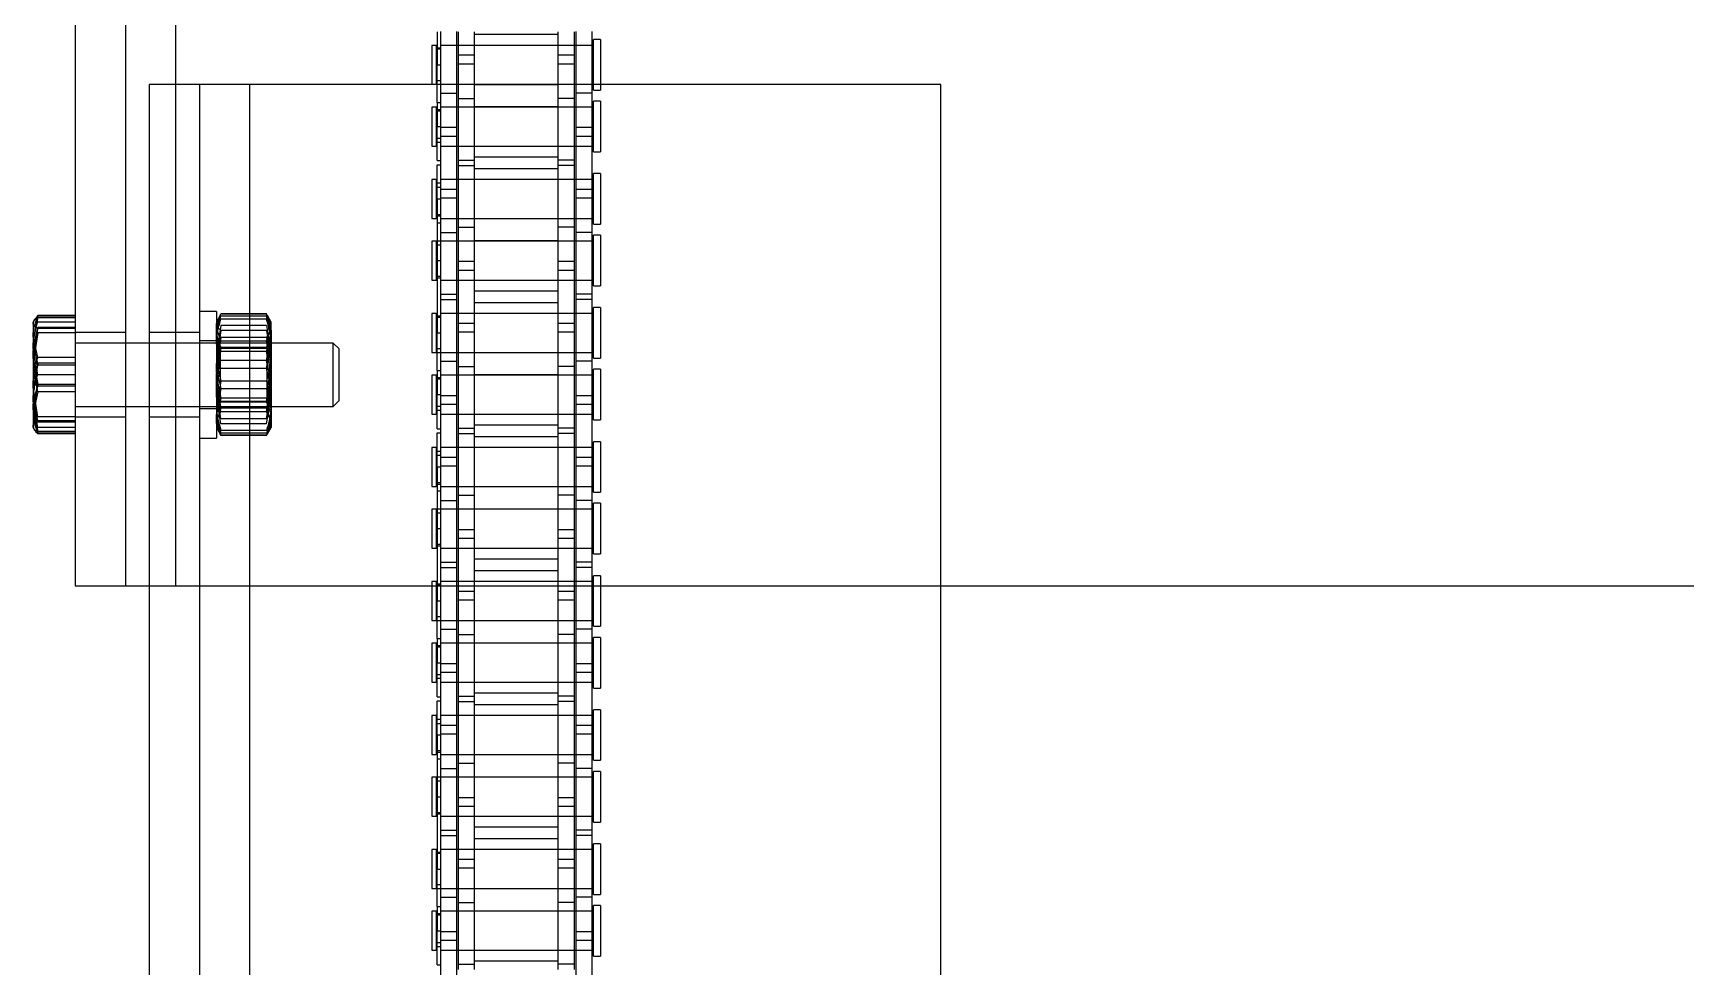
# Model space of a CAD drawing. Header units: metres. Extents: x 0 to 63075, y 0 to 44550.
# Drawn here: x 13883.7 to 14040.3, y 30320.9 to 30409.4 of the extents above; entities that cross this region are included whole.
import ezdxf

# ---------------------------------------------------------------- set-up
doc = ezdxf.new("R2010")
doc.units = ezdxf.units.M
doc.header["$LTSCALE"] = 75
doc.linetypes.add('HIDDEN2', pattern=[4.7625, 3.175, -1.5875])
for name, color, linetype in [('SDM', 7, 'Continuous'), ('SL4', 4, 'Continuous'), ('ST1', 7, 'HIDDEN2')]:
    doc.layers.add(name, color=color, linetype=linetype)

# ---------------------------------------------------------------- blocks, each defined once
blk = doc.blocks.new('A$Cb6dca9d5')
at = {"layer": 'SL4'}
for p, q in [((41.24, 3717.21), (41.24, 3617.21)), ((46, 3717.21), (46, 3617.21)), ((50.76, 3664.71), (50.76, 3669.71)), ((75.51, 3669.71), (75.51, 3666.58)), ((75.84, 3669.75), (75.84, 3664.71)), ((77.36, 3669.75), (77.36, 3664.71)), ((77.52, 3669.71), (77.52, 3664.71)), ((79.03, 3669.71), (79.03, 3664.71)), ((86.96, 3669.71), (86.96, 3664.71)), ((88.49, 3669.71), (88.49, 3664.71)), ((88.64, 3669.75), (88.64, 3664.71)), ((90.16, 3669.75), (90.16, 3664.71)), ((91, 3668.97), (90.34, 3668.97)), ((90.34, 3664.71), (90.34, 3668.97)), ((91, 3668.97), (91, 3664.71)), ((75.47, 3668.42), (75, 3668.42)), ((75, 3668.42), (75, 3664.73)), ((75.47, 3664.73), (75.47, 3668.42)), ((75.51, 3668.05), (75.47, 3668.05)), ((77.52, 3668.42), (77.36, 3668.42)), ((88.64, 3668.42), (88.49, 3668.42)), ((90.34, 3668.42), (90.16, 3668.42)), ((75.51, 3666.58), (75.84, 3666.58)), ((75.51, 3664.71), (75.51, 3666.58)), ((57.76, 3664.71), (48.24, 3664.71)), ((48.24, 3664.71), (48.24, 2339.74)), ((57.76, 2339.74), (57.76, 3664.71)), ((123.24, 3664.71), (57.76, 3664.71)), ((75, 3664.73), (75.47, 3664.73)), ((75.47, 3665.1), (75.51, 3665.1)), ((77.36, 3664.73), (77.52, 3664.73)), ((88.49, 3664.73), (88.64, 3664.73)), ((90.16, 3664.73), (90.34, 3664.73)), ((123.24, 2339.74), (123.24, 3664.71)), ((37.29, 3642.3), (37.24, 3642.21)), ((37.24, 3642.12), (37.24, 3638.85)), ((37.64, 3642.63), (37.68, 3642.83)), ((37.68, 3642.83), (37.64, 3642.76)), ((41.24, 3642.83), (37.68, 3642.83)), ((41.24, 3642.67), (37.68, 3642.67)), ((41.24, 3641.58), (37.68, 3641.58)), ((48.24, 3640.21), (46, 3640.21)), ((37.68, 3636.12), (37.24, 3638.85)), ((37.24, 3638.85), (37.24, 3633.94)), ((41.24, 3636.12), (37.68, 3636.12)), ((37.68, 3631.76), (37.24, 3633.94)), ((46, 3634.21), (48.24, 3634.21)), ((37.24, 3632.21), (37.36, 3632)), ((37.68, 3631.6), (37.58, 3631.71)), ((41.24, 3631.76), (37.68, 3631.76)), ((41.24, 3631.6), (37.68, 3631.6)), ((41.24, 3617.21), (46, 3617.21)), ((46, 3617.21), (48.24, 3617.21)), ((123.24, 3617.21), (262.77, 3617.21))]:
    blk.add_line(p, q, dxfattribs=at)
for points, knots in [([(37.24, 3642.12), (37.29, 3642.27), (37.37, 3642.45), (37.63, 3642.63), (37.68, 3642.67)], [0, 0, 0, 0, 0.788999, 1, 1, 1, 1]), ([(37.68, 3641.58), (37.5, 3641.72), (37.26, 3641.9), (37.24, 3642.08), (37.24, 3642.12)], [0, 0, 0, 0, 0.768151, 1, 1, 1, 1]), ([(37.24, 3638.85), (37.24, 3638.92), (37.24, 3639.84), (37.47, 3640.74), (37.68, 3641.58)], [0, 0, 0, 0, 0.070201, 1, 1, 1, 1]), ([(37.24, 3633.94), (37.24, 3633.99), (37.24, 3634.73), (37.47, 3635.45), (37.68, 3636.12)], [0, 0, 0, 0, 0.070201, 1, 1, 1, 1])]:
    blk.add_open_spline(points, degree=3, knots=knots, dxfattribs=at)
at = {"layer": 'ST1'}
for p, q in [((50.76, 3617.21), (50.76, 3717.21)), ((79.03, 3669.47), (86.96, 3669.47)), ((75.51, 3668.19), (75.84, 3668.19)), ((75.84, 3668.05), (75.51, 3668.05)), ((77.36, 3668.42), (75.84, 3668.42)), ((77.36, 3668.42), (75.84, 3668.42)), ((88.49, 3668.42), (77.52, 3668.42)), ((79.03, 3668.42), (77.52, 3668.42)), ((77.52, 3667.51), (79.03, 3667.51)), ((86.96, 3668.42), (79.03, 3668.42)), ((88.49, 3668.42), (86.96, 3668.42)), ((86.96, 3667.51), (88.49, 3667.51)), ((90.16, 3668.42), (88.64, 3668.42)), ((90.16, 3668.42), (88.64, 3668.42)), ((79.03, 3666.65), (77.52, 3666.65)), ((88.49, 3666.65), (86.96, 3666.65)), ((50.76, 3617.21), (50.76, 3664.71)), ((53, 3664.71), (53, 2339.74)), ((57.76, 2339.74), (57.76, 3664.71)), ((75.51, 3665.1), (75.84, 3665.1)), ((75.51, 3664.73), (77.36, 3664.73)), ((75.51, 3663.02), (75.51, 3664.71)), ((75.84, 3664.73), (77.36, 3664.73)), ((75.84, 3664.71), (75.84, 3660.66)), ((77.36, 3664.71), (77.36, 3660.66)), ((77.52, 3664.73), (88.49, 3664.73)), ((77.52, 3664.73), (79.03, 3664.73)), ((77.52, 3664.71), (77.52, 3663.4)), ((79.03, 3664.73), (86.96, 3664.73)), ((86.96, 3664.69), (79.03, 3664.69)), ((79.03, 3664.71), (79.03, 3663.4)), ((86.96, 3664.73), (88.49, 3664.73)), ((86.96, 3664.71), (86.96, 3663.4)), ((88.49, 3664.71), (88.49, 3663.4)), ((88.64, 3664.73), (90.16, 3664.73)), ((88.64, 3664.73), (90.16, 3664.73)), ((88.64, 3664.71), (88.64, 3660.66)), ((90.16, 3664.71), (90.16, 3660.66)), ((90.34, 3664.18), (90.34, 3664.71)), ((90.34, 3664.18), (91, 3664.18)), ((91, 3664.71), (91, 3664.18)), ((75, 3662.57), (75, 3658.88)), ((75.47, 3662.57), (75, 3662.57)), ((75.47, 3658.88), (75.47, 3662.57)), ((75.51, 3663.02), (75.51, 3660.73)), ((75.51, 3663.02), (75.84, 3663.02)), ((75.84, 3663.9), (77.36, 3663.9)), ((77.36, 3662.57), (75.84, 3662.57)), ((90.34, 3662.57), (75.84, 3662.57)), ((77.52, 3663.4), (79.03, 3663.4)), ((77.52, 3663.4), (77.52, 3657.05)), ((79.03, 3662.57), (77.52, 3662.57)), ((79.03, 3662.62), (86.96, 3662.62)), ((86.96, 3662.57), (79.03, 3662.57)), ((79.03, 3663.4), (79.03, 3657.05)), ((88.49, 3663.4), (86.96, 3663.4)), ((86.96, 3663.4), (86.96, 3657.05)), ((88.49, 3662.57), (86.96, 3662.57)), ((88.49, 3663.4), (88.49, 3657.05)), ((90.16, 3663.9), (88.64, 3663.9)), ((90.16, 3662.57), (88.64, 3662.57)), ((90.34, 3658.33), (90.34, 3663.13)), ((91, 3663.13), (90.34, 3663.13)), ((91, 3663.13), (91, 3658.33)), ((75.84, 3662.2), (75.47, 3662.2)), ((75.51, 3662.35), (75.84, 3662.35)), ((75.51, 3660.73), (75.84, 3660.73)), ((75.51, 3657.5), (75.51, 3660.73)), ((75.51, 3659.62), (75.84, 3659.62)), ((75.84, 3660.73), (75.84, 3659.8)), ((75.84, 3660.66), (77.36, 3660.66)), ((75.84, 3659.8), (75.84, 3650.7)), ((77.36, 3659.8), (75.84, 3659.8)), ((77.36, 3660.66), (77.36, 3659.8)), ((77.36, 3659.8), (77.36, 3650.7)), ((88.64, 3660.66), (88.64, 3659.8)), ((88.64, 3660.66), (90.16, 3660.66)), ((88.64, 3659.8), (88.64, 3650.7)), ((90.16, 3659.8), (88.64, 3659.8)), ((90.16, 3660.66), (90.16, 3659.8)), ((90.16, 3659.8), (90.16, 3650.7)), ((75, 3658.88), (75.47, 3658.88)), ((75.47, 3659.25), (75.84, 3659.25)), ((75.84, 3658.88), (77.36, 3658.88)), ((75.84, 3658.88), (90.34, 3658.88)), ((77.52, 3658.88), (79.03, 3658.88)), ((79.03, 3658.88), (86.96, 3658.88)), ((86.96, 3657.84), (79.03, 3657.84)), ((86.96, 3658.88), (88.49, 3658.88)), ((88.64, 3658.88), (90.16, 3658.88)), ((90.34, 3658.33), (91, 3658.33)), ((75.51, 3657.5), (75.84, 3657.5)), ((75.51, 3657.11), (75.84, 3657.11)), ((75.51, 3653.88), (75.51, 3657.11)), ((77.52, 3657.55), (79.03, 3657.55)), ((77.52, 3657.05), (79.03, 3657.05)), ((77.52, 3657.05), (77.52, 3647.96)), ((79.03, 3656.77), (86.96, 3656.77)), ((79.03, 3657.05), (79.03, 3647.96)), ((88.49, 3657.55), (86.96, 3657.55)), ((88.49, 3657.05), (86.96, 3657.05)), ((86.96, 3657.05), (86.96, 3647.96)), ((88.49, 3657.05), (88.49, 3647.96)), ((90.34, 3651.48), (90.34, 3656.27)), ((91, 3656.27), (90.34, 3656.27)), ((91, 3656.27), (91, 3651.48)), ((75, 3655.72), (75, 3652.03)), ((75.47, 3655.72), (75, 3655.72)), ((75.47, 3652.03), (75.47, 3655.72)), ((75.84, 3655.35), (75.47, 3655.35)), ((75.51, 3654.98), (75.84, 3654.98)), ((77.36, 3655.72), (75.84, 3655.72)), ((90.34, 3655.72), (75.84, 3655.72)), ((75.84, 3654.81), (77.36, 3654.81)), ((79.03, 3655.72), (77.52, 3655.72)), ((86.96, 3655.72), (79.03, 3655.72)), ((88.49, 3655.72), (86.96, 3655.72)), ((90.16, 3655.72), (88.64, 3655.72)), ((88.64, 3654.81), (90.16, 3654.81)), ((75.51, 3653.88), (75.84, 3653.88)), ((75.51, 3653.88), (75.51, 3641.18)), ((77.36, 3653.95), (75.84, 3653.95)), ((90.16, 3653.95), (88.64, 3653.95)), ((75, 3652.03), (75.47, 3652.03)), ((75.47, 3652.4), (75.84, 3652.4)), ((75.51, 3652.26), (75.84, 3652.26)), ((75.84, 3651.58), (75.51, 3651.58)), ((75.84, 3652.03), (77.36, 3652.03)), ((75.84, 3652.03), (90.34, 3652.03)), ((77.52, 3652.03), (79.03, 3652.03)), ((79.03, 3652.03), (86.96, 3652.03)), ((86.96, 3651.99), (79.03, 3651.99)), ((86.96, 3652.03), (88.49, 3652.03)), ((88.64, 3652.03), (90.16, 3652.03)), ((90.34, 3651.48), (91, 3651.48)), ((75.84, 3650.7), (77.36, 3650.7)), ((75.84, 3650.7), (75.84, 3644.35)), ((77.36, 3650.7), (77.36, 3644.35)), ((77.52, 3651.2), (79.03, 3651.2)), ((79.03, 3649.92), (86.96, 3649.92)), ((88.49, 3651.2), (86.96, 3651.2)), ((90.16, 3650.7), (88.64, 3650.7)), ((88.64, 3650.7), (88.64, 3644.35)), ((90.16, 3650.7), (90.16, 3644.35)), ((90.34, 3645.63), (90.34, 3650.43)), ((91, 3650.43), (90.34, 3650.43)), ((91, 3650.43), (91, 3645.63)), ((75, 3649.87), (75, 3646.18)), ((75.47, 3649.87), (75, 3649.87)), ((75.47, 3646.18), (75.47, 3649.87)), ((75.84, 3649.5), (75.47, 3649.5)), ((77.36, 3649.87), (75.51, 3649.87)), ((90.34, 3649.87), (75.84, 3649.87)), ((79.03, 3649.87), (77.52, 3649.87)), ((86.96, 3649.87), (79.03, 3649.87)), ((88.49, 3649.87), (86.96, 3649.87)), ((90.16, 3649.87), (88.64, 3649.87)), ((75.51, 3648.03), (75.84, 3648.03)), ((77.52, 3647.96), (77.52, 3647.1)), ((77.52, 3647.96), (79.03, 3647.96)), ((77.52, 3647.1), (77.52, 3638)), ((79.03, 3647.1), (77.52, 3647.1)), ((79.03, 3647.96), (79.03, 3647.1)), ((79.03, 3647.1), (79.03, 3638)), ((86.96, 3647.96), (86.96, 3647.1)), ((86.96, 3647.96), (88.49, 3647.96)), ((86.96, 3647.1), (86.96, 3638)), ((88.49, 3647.1), (86.96, 3647.1)), ((88.49, 3647.96), (88.49, 3647.1)), ((88.49, 3647.1), (88.49, 3638)), ((75, 3646.18), (75.47, 3646.18)), ((75.47, 3646.55), (75.84, 3646.55)), ((75.51, 3646.41), (75.84, 3646.41)), ((75.84, 3646.18), (77.36, 3646.18)), ((75.84, 3646.18), (90.34, 3646.18)), ((77.52, 3646.18), (79.03, 3646.18)), ((79.03, 3646.18), (86.96, 3646.18)), ((86.96, 3646.18), (88.49, 3646.18)), ((88.64, 3646.18), (90.16, 3646.18)), ((90.34, 3645.63), (91, 3645.63)), ((75.84, 3644.85), (77.36, 3644.85)), ((75.84, 3644.35), (77.36, 3644.35)), ((75.84, 3644.35), (75.84, 3635.26)), ((77.36, 3644.35), (77.36, 3635.26)), ((86.96, 3645.14), (79.03, 3645.14)), ((79.03, 3644.07), (86.96, 3644.07)), ((90.16, 3644.85), (88.64, 3644.85)), ((90.16, 3644.35), (88.64, 3644.35)), ((88.64, 3644.35), (88.64, 3635.26)), ((90.16, 3644.35), (90.16, 3635.26)), ((37.68, 3642.67), (37.24, 3640.48)), ((37.26, 3642.26), (37.24, 3642.15)), ((37.24, 3642.21), (37.24, 3642.12)), ((37.36, 3642.43), (37.29, 3642.3)), ((37.39, 3641.22), (37.68, 3642.61)), ((41.24, 3642.61), (37.68, 3642.61)), ((41.24, 3642.21), (37.68, 3642.21)), ((54.6, 3643.21), (53, 3643.21)), ((54.6, 3643.21), (54.6, 3631.21)), ((54.95, 3642.82), (54.6, 3642.21)), ((59.35, 3642.98), (55.04, 3642.98)), ((59.35, 3642.94), (55.04, 3642.94)), ((59.35, 3642.75), (55.04, 3642.75)), ((59.35, 3642.49), (55.04, 3642.49)), ((59.41, 3642.81), (59.35, 3642.98)), ((59.8, 3642.21), (59.44, 3642.82)), ((59.8, 3642.18), (59.77, 3642.24)), ((59.8, 3641.39), (59.8, 3642.21)), ((75, 3643.02), (75, 3639.33)), ((75.47, 3643.02), (75, 3643.02)), ((75.47, 3639.33), (75.47, 3643.02)), ((75.84, 3642.65), (75.47, 3642.65)), ((75.51, 3642.79), (75.84, 3642.79)), ((77.36, 3643.02), (75.84, 3643.02)), ((90.34, 3643.02), (75.84, 3643.02)), ((79.03, 3643.02), (77.52, 3643.02)), ((77.52, 3642.11), (79.03, 3642.11)), ((86.96, 3643.02), (79.03, 3643.02)), ((88.49, 3643.02), (86.96, 3643.02)), ((86.96, 3642.11), (88.49, 3642.11)), ((90.16, 3643.02), (88.64, 3643.02)), ((90.34, 3638.78), (90.34, 3643.57)), ((91, 3643.57), (90.34, 3643.57)), ((91, 3643.57), (91, 3638.78)), ((37.68, 3641.19), (37.24, 3638.38)), ((37.68, 3638.85), (37.24, 3640.84)), ((37.68, 3641.69), (37.35, 3639.65)), ((41.24, 3641.69), (37.68, 3641.69)), ((41.24, 3641.19), (37.68, 3641.19)), ((46, 3641.21), (41.24, 3641.21)), ((53, 3641.21), (48.24, 3641.21)), ((55.04, 3641.88), (54.6, 3639.24)), ((55.04, 3640.39), (54.6, 3641.68)), ((55.04, 3641.41), (54.6, 3638.64)), ((55.04, 3639.42), (54.6, 3641.18)), ((55.04, 3640.73), (54.6, 3637.86)), ((55.04, 3638.55), (54.6, 3640.65)), ((59.35, 3641.88), (55.04, 3641.88)), ((59.35, 3641.41), (55.04, 3641.41)), ((59.35, 3640.73), (55.04, 3640.73)), ((59.35, 3641.88), (59.8, 3639.24)), ((59.35, 3640.39), (59.8, 3641.68)), ((59.35, 3641.41), (59.8, 3638.64)), ((59.35, 3639.42), (59.8, 3641.18)), ((59.35, 3640.73), (59.8, 3637.86)), ((59.35, 3638.55), (59.8, 3640.65)), ((59.8, 3641.39), (59.8, 3636.92)), ((75.51, 3641.18), (75.84, 3641.18)), ((75.51, 3637.62), (75.51, 3641.18)), ((79.03, 3641.25), (77.52, 3641.25)), ((88.49, 3641.25), (86.96, 3641.25)), ((37.68, 3637.21), (37.24, 3639.71)), ((37.68, 3638.13), (37.3, 3640.07)), ((46, 3640.21), (41.24, 3640.21)), ((65.68, 3640.21), (48.24, 3640.21)), ((54.6, 3640.41), (53, 3640.41)), ((54.95, 3639.71), (54.6, 3640.21)), ((55.04, 3637.82), (54.6, 3640.16)), ((55.04, 3639.8), (54.6, 3636.92)), ((54.95, 3639.71), (54.95, 3639.3)), ((59.42, 3639.71), (54.95, 3639.71)), ((54.95, 3639.3), (54.95, 3634.71)), ((59.35, 3640.39), (55.04, 3640.39)), ((59.35, 3639.8), (55.04, 3639.8)), ((59.35, 3639.42), (55.04, 3639.42)), ((59.35, 3637.82), (59.8, 3640.16)), ((59.35, 3639.8), (59.8, 3636.92)), ((59.77, 3640.21), (59.42, 3639.71)), ((59.42, 3634.71), (59.42, 3639.71)), ((59.77, 3639.72), (59.77, 3640.21)), ((59.8, 3640.21), (59.77, 3640.21)), ((59.77, 3634.21), (59.77, 3639.72)), ((65.68, 3634.21), (65.68, 3640.21)), ((66.24, 3639.66), (65.68, 3640.21)), ((66.24, 3634.77), (66.24, 3639.66)), ((75, 3639.33), (75.47, 3639.33)), ((75.47, 3639.7), (75.84, 3639.7)), ((75.51, 3639.33), (77.36, 3639.33)), ((75.84, 3639.33), (90.34, 3639.33)), ((77.52, 3639.33), (79.03, 3639.33)), ((79.03, 3639.33), (86.96, 3639.33)), ((86.96, 3639.29), (79.03, 3639.29)), ((86.96, 3639.33), (88.49, 3639.33)), ((88.64, 3639.33), (90.16, 3639.33)), ((37.68, 3638.3), (37.24, 3635.57)), ((37.31, 3638.4), (37.68, 3636.3)), ((37.31, 3636.02), (37.68, 3638.13)), ((41.24, 3638.85), (37.68, 3638.85)), ((41.24, 3638.3), (37.68, 3638.3)), ((41.24, 3638.13), (37.68, 3638.13)), ((55.04, 3634.63), (54.6, 3637.51)), ((59.35, 3638.55), (55.04, 3638.55)), ((59.35, 3637.82), (55.04, 3637.82)), ((59.35, 3634.63), (59.8, 3637.51)), ((75.51, 3637.62), (75.51, 3635.33)), ((75.51, 3637.62), (75.84, 3637.62)), ((75.84, 3638.5), (77.36, 3638.5)), ((77.52, 3638), (79.03, 3638)), ((77.52, 3638), (77.52, 3631.65)), ((79.03, 3638), (79.03, 3631.65)), ((88.49, 3638), (86.96, 3638)), ((86.96, 3638), (86.96, 3631.65)), ((88.49, 3638), (88.49, 3631.65)), ((90.16, 3638.5), (88.64, 3638.5)), ((90.34, 3638.78), (91, 3638.78)), ((90.34, 3632.93), (90.34, 3637.73)), ((91, 3637.73), (90.34, 3637.73)), ((91, 3637.73), (91, 3632.93)), ((37.68, 3633.23), (37.24, 3636.04)), ((37.68, 3636.3), (37.3, 3634.36)), ((41.24, 3637.21), (37.68, 3637.21)), ((41.24, 3636.3), (37.68, 3636.3)), ((55.04, 3636.6), (54.6, 3634.27)), ((55.04, 3633.7), (54.6, 3636.56)), ((55.04, 3635.87), (54.6, 3633.78)), ((59.35, 3636.6), (55.04, 3636.6)), ((59.35, 3635.87), (55.04, 3635.87)), ((59.35, 3636.6), (59.8, 3634.27)), ((59.35, 3633.7), (59.8, 3636.56)), ((59.35, 3635.87), (59.8, 3633.78)), ((59.8, 3636.92), (59.8, 3632.74)), ((75, 3637.17), (75, 3633.48)), ((75.47, 3637.17), (75, 3637.17)), ((75.47, 3633.48), (75.47, 3637.17)), ((75.84, 3636.8), (75.47, 3636.8)), ((75.51, 3636.95), (75.84, 3636.95)), ((77.36, 3637.17), (75.84, 3637.17)), ((90.34, 3637.17), (75.84, 3637.17)), ((79.03, 3637.17), (77.52, 3637.17)), ((79.03, 3637.22), (86.96, 3637.22)), ((86.96, 3637.17), (79.03, 3637.17)), ((88.49, 3637.17), (86.96, 3637.17)), ((90.16, 3637.17), (88.64, 3637.17)), ((37.68, 3635.58), (37.24, 3633.59)), ((37.68, 3632.21), (37.24, 3634.71)), ((37.68, 3632.73), (37.35, 3634.78)), ((41.24, 3635.58), (37.68, 3635.58)), ((55.04, 3633.02), (54.6, 3635.78)), ((55.04, 3632.55), (54.6, 3635.19)), ((54.6, 3634.21), (54.95, 3634.71)), ((55.04, 3635), (54.71, 3633.69)), ((54.95, 3634.71), (59.42, 3634.71)), ((59.35, 3635), (55.04, 3635)), ((59.35, 3634.63), (55.04, 3634.63)), ((59.35, 3633.02), (59.8, 3635.78)), ((59.35, 3632.55), (59.8, 3635.19)), ((59.35, 3635), (59.68, 3633.69)), ((59.42, 3634.71), (59.77, 3634.21)), ((65.68, 3634.21), (66.24, 3634.77)), ((75.51, 3635.33), (75.84, 3635.33)), ((75.51, 3632.1), (75.51, 3635.33)), ((75.84, 3635.26), (75.84, 3634.4)), ((75.84, 3635.26), (77.36, 3635.26)), ((75.84, 3634.4), (75.84, 3625.3)), ((77.36, 3634.4), (75.84, 3634.4)), ((77.36, 3635.26), (77.36, 3634.4)), ((77.36, 3634.4), (77.36, 3625.3)), ((88.64, 3635.26), (88.64, 3634.4)), ((88.64, 3635.26), (90.16, 3635.26)), ((88.64, 3634.4), (88.64, 3625.3)), ((90.16, 3634.4), (88.64, 3634.4)), ((90.16, 3635.26), (90.16, 3634.4)), ((90.16, 3634.4), (90.16, 3625.3)), ((37.24, 3633.94), (37.24, 3632.22)), ((37.39, 3633.21), (37.68, 3631.82)), ((41.24, 3633.23), (37.68, 3633.23)), ((41.24, 3632.85), (37.68, 3632.85)), ((41.24, 3632.73), (37.68, 3632.73)), ((41.24, 3634.21), (46, 3634.21)), ((41.24, 3633.21), (46, 3633.21)), ((48.24, 3634.21), (65.68, 3634.21)), ((48.24, 3633.21), (53, 3633.21)), ((53, 3634.01), (54.6, 3634.01)), ((55.04, 3634.03), (54.6, 3632.74)), ((54.6, 3632.59), (54.62, 3632.82)), ((54.69, 3633), (55.04, 3633.7)), ((59.35, 3634.03), (55.04, 3634.03)), ((59.35, 3633.7), (55.04, 3633.7)), ((59.35, 3633.02), (55.04, 3633.02)), ((59.35, 3634.03), (59.8, 3632.74)), ((59.71, 3633), (59.35, 3633.7)), ((59.77, 3634.21), (59.8, 3634.21)), ((59.8, 3632.59), (59.77, 3632.82)), ((59.8, 3632.74), (59.8, 3632.21)), ((75, 3633.48), (75.47, 3633.48)), ((75.47, 3633.85), (75.84, 3633.85)), ((75.51, 3634.22), (75.84, 3634.22)), ((75.84, 3633.48), (77.36, 3633.48)), ((75.84, 3633.48), (90.34, 3633.48)), ((77.52, 3633.48), (79.03, 3633.48)), ((79.03, 3633.48), (86.96, 3633.48)), ((86.96, 3633.48), (88.49, 3633.48)), ((88.64, 3633.48), (90.16, 3633.48)), ((90.34, 3632.93), (91, 3632.93)), ((37.24, 3632.21), (37.24, 3632.3)), ((41.24, 3632.21), (37.68, 3632.21)), ((41.24, 3631.82), (37.68, 3631.82)), ((53, 3631.21), (54.6, 3631.21)), ((54.6, 3632.21), (54.95, 3631.6)), ((59.35, 3632.55), (55.04, 3632.55)), ((59.35, 3631.93), (55.04, 3631.93)), ((59.35, 3631.68), (55.04, 3631.68)), ((59.35, 3631.49), (55.04, 3631.49)), ((59.35, 3631.45), (55.04, 3631.45)), ((59.44, 3631.6), (59.8, 3632.21)), ((59.55, 3631.8), (59.8, 3632.59)), ((59.73, 3632.18), (59.8, 3632.24)), ((59.8, 3632.21), (59.8, 3632.24)), ((75.51, 3632.1), (75.84, 3632.1)), ((75.51, 3631.71), (75.84, 3631.71)), ((75.51, 3628.48), (75.51, 3631.71)), ((77.52, 3632.15), (79.03, 3632.15)), ((77.52, 3631.65), (79.03, 3631.65)), ((77.52, 3631.65), (77.52, 3622.56)), ((86.96, 3632.44), (79.03, 3632.44)), ((79.03, 3631.37), (86.96, 3631.37)), ((79.03, 3631.65), (79.03, 3622.56)), ((88.49, 3632.15), (86.96, 3632.15)), ((88.49, 3631.65), (86.96, 3631.65)), ((86.96, 3631.65), (86.96, 3622.56)), ((88.49, 3631.65), (88.49, 3622.56)), ((75, 3630.32), (75, 3626.63)), ((75.47, 3630.32), (75, 3630.32)), ((75.47, 3626.63), (75.47, 3630.32)), ((75.84, 3629.95), (75.47, 3629.95)), ((75.51, 3629.58), (75.84, 3629.58)), ((77.36, 3630.32), (75.84, 3630.32)), ((90.34, 3630.32), (75.84, 3630.32)), ((79.03, 3630.32), (77.52, 3630.32)), ((86.96, 3630.32), (79.03, 3630.32)), ((88.49, 3630.32), (86.96, 3630.32)), ((90.16, 3630.32), (88.64, 3630.32)), ((90.34, 3626.08), (90.34, 3630.87)), ((91, 3630.87), (90.34, 3630.87)), ((91, 3630.87), (91, 3626.08)), ((75.51, 3628.48), (75.84, 3628.48)), ((75.51, 3628.48), (75.51, 3615.78)), ((75.84, 3629.41), (77.36, 3629.41)), ((77.36, 3628.55), (75.84, 3628.55)), ((88.64, 3629.41), (90.16, 3629.41)), ((90.16, 3628.55), (88.64, 3628.55)), ((75, 3626.63), (75.47, 3626.63)), ((75.47, 3627), (75.84, 3627)), ((75.51, 3626.86), (75.84, 3626.86)), ((75.84, 3626.63), (77.36, 3626.63)), ((75.84, 3626.63), (90.34, 3626.63)), ((77.52, 3626.63), (79.03, 3626.63)), ((79.03, 3626.63), (86.96, 3626.63)), ((86.96, 3626.59), (79.03, 3626.59)), ((86.96, 3626.63), (88.49, 3626.63)), ((88.64, 3626.63), (90.16, 3626.63)), ((75.84, 3626.18), (75.51, 3626.18)), ((75.84, 3625.3), (77.36, 3625.3)), ((75.84, 3625.3), (75.84, 3618.95)), ((77.36, 3625.3), (77.36, 3618.95)), ((77.52, 3625.8), (79.03, 3625.8)), ((88.49, 3625.8), (86.96, 3625.8)), ((90.16, 3625.3), (88.64, 3625.3)), ((88.64, 3625.3), (88.64, 3618.95)), ((90.16, 3625.3), (90.16, 3618.95)), ((90.34, 3626.08), (91, 3626.08)), ((90.34, 3620.23), (90.34, 3625.03)), ((91, 3625.03), (90.34, 3625.03)), ((91, 3625.03), (91, 3620.23)), ((75, 3624.47), (75, 3620.78)), ((75.47, 3624.47), (75, 3624.47)), ((75.47, 3620.78), (75.47, 3624.47)), ((75.84, 3624.1), (75.47, 3624.1)), ((77.36, 3624.47), (75.51, 3624.47)), ((90.34, 3624.47), (75.84, 3624.47)), ((79.03, 3624.47), (77.52, 3624.47)), ((79.03, 3624.52), (86.96, 3624.52)), ((86.96, 3624.47), (79.03, 3624.47)), ((88.49, 3624.47), (86.96, 3624.47)), ((90.16, 3624.47), (88.64, 3624.47)), ((75.51, 3622.63), (75.84, 3622.63)), ((77.52, 3622.56), (77.52, 3621.7)), ((77.52, 3622.56), (79.03, 3622.56)), ((79.03, 3622.56), (79.03, 3621.7)), ((86.96, 3622.56), (86.96, 3621.7)), ((86.96, 3622.56), (88.49, 3622.56)), ((88.49, 3622.56), (88.49, 3621.7)), ((75, 3620.78), (75.47, 3620.78)), ((75.47, 3621.15), (75.84, 3621.15)), ((75.51, 3621.01), (75.84, 3621.01)), ((75.84, 3620.78), (77.36, 3620.78)), ((75.84, 3620.78), (90.34, 3620.78)), ((77.52, 3621.7), (77.52, 3612.6)), ((79.03, 3621.7), (77.52, 3621.7)), ((77.52, 3620.78), (79.03, 3620.78)), ((79.03, 3620.78), (86.96, 3620.78)), ((79.03, 3621.7), (79.03, 3612.6)), ((86.96, 3621.7), (86.96, 3612.6)), ((88.49, 3621.7), (86.96, 3621.7)), ((86.96, 3620.78), (88.49, 3620.78)), ((88.49, 3621.7), (88.49, 3612.6)), ((88.64, 3620.78), (90.16, 3620.78)), ((90.34, 3620.23), (91, 3620.23)), ((75.84, 3619.45), (77.36, 3619.45)), ((75.84, 3618.95), (77.36, 3618.95)), ((75.84, 3618.95), (75.84, 3609.86)), ((77.36, 3618.95), (77.36, 3609.86)), ((86.96, 3619.74), (79.03, 3619.74)), ((79.03, 3618.67), (86.96, 3618.67)), ((90.16, 3619.45), (88.64, 3619.45)), ((90.16, 3618.95), (88.64, 3618.95)), ((88.64, 3618.95), (88.64, 3609.86)), ((90.16, 3618.95), (90.16, 3609.86)), ((48.24, 3617.21), (50.76, 3617.21)), ((50.76, 3617.21), (123.24, 3617.21)), ((75, 3617.62), (75, 3613.93)), ((75.47, 3617.62), (75, 3617.62)), ((75.47, 3613.93), (75.47, 3617.62)), ((75.84, 3617.25), (75.47, 3617.25)), ((75.51, 3617.39), (75.84, 3617.39)), ((77.36, 3617.62), (75.84, 3617.62)), ((90.34, 3617.62), (75.84, 3617.62)), ((79.03, 3617.62), (77.52, 3617.62)), ((86.96, 3617.62), (79.03, 3617.62)), ((88.49, 3617.62), (86.96, 3617.62)), ((90.16, 3617.62), (88.64, 3617.62)), ((90.34, 3613.38), (90.34, 3618.17)), ((91, 3618.17), (90.34, 3618.17)), ((91, 3618.17), (91, 3613.38)), ((75.51, 3615.78), (75.84, 3615.78)), ((75.51, 3612.22), (75.51, 3615.78)), ((77.52, 3616.71), (79.03, 3616.71)), ((79.03, 3615.85), (77.52, 3615.85)), ((86.96, 3616.71), (88.49, 3616.71)), ((88.49, 3615.85), (86.96, 3615.85)), ((75, 3613.93), (75.47, 3613.93)), ((75.47, 3614.3), (75.84, 3614.3)), ((75.51, 3613.93), (77.36, 3613.93)), ((75.84, 3613.93), (90.34, 3613.93)), ((77.52, 3613.93), (79.03, 3613.93)), ((79.03, 3613.93), (86.96, 3613.93)), ((86.96, 3613.89), (79.03, 3613.89)), ((86.96, 3613.93), (88.49, 3613.93)), ((88.64, 3613.93), (90.16, 3613.93)), ((75.84, 3613.1), (77.36, 3613.1)), ((77.52, 3612.6), (79.03, 3612.6)), ((77.52, 3612.6), (77.52, 3606.25)), ((79.03, 3612.6), (79.03, 3606.25)), ((88.49, 3612.6), (86.96, 3612.6)), ((86.96, 3612.6), (86.96, 3606.25)), ((88.49, 3612.6), (88.49, 3606.25)), ((90.16, 3613.1), (88.64, 3613.1)), ((90.34, 3613.38), (91, 3613.38)), ((90.34, 3607.53), (90.34, 3612.33)), ((91, 3612.33), (90.34, 3612.33)), ((91, 3612.33), (91, 3607.53)), ((75, 3611.77), (75, 3608.08)), ((75.47, 3611.77), (75, 3611.77)), ((75.47, 3608.08), (75.47, 3611.77)), ((75.84, 3611.4), (75.47, 3611.4)), ((75.51, 3612.22), (75.51, 3609.93)), ((75.51, 3612.22), (75.84, 3612.22)), ((75.51, 3611.55), (75.84, 3611.55)), ((77.36, 3611.77), (75.84, 3611.77)), ((90.34, 3611.77), (75.84, 3611.77)), ((79.03, 3611.77), (77.52, 3611.77)), ((79.03, 3611.82), (86.96, 3611.82)), ((86.96, 3611.77), (79.03, 3611.77)), ((88.49, 3611.77), (86.96, 3611.77)), ((90.16, 3611.77), (88.64, 3611.77)), ((75.51, 3609.93), (75.84, 3609.93)), ((75.51, 3606.7), (75.51, 3609.93)), ((75.84, 3609.86), (75.84, 3609)), ((75.84, 3609.86), (77.36, 3609.86)), ((77.36, 3609.86), (77.36, 3609)), ((88.64, 3609.86), (88.64, 3609)), ((88.64, 3609.86), (90.16, 3609.86)), ((90.16, 3609.86), (90.16, 3609)), ((75, 3608.08), (75.47, 3608.08)), ((75.47, 3608.45), (75.84, 3608.45)), ((75.51, 3608.82), (75.84, 3608.82)), ((75.84, 3609), (75.84, 3599.9)), ((77.36, 3609), (75.84, 3609)), ((75.84, 3608.08), (77.36, 3608.08)), ((75.84, 3608.08), (90.34, 3608.08)), ((77.36, 3609), (77.36, 3599.9)), ((77.52, 3608.08), (79.03, 3608.08)), ((79.03, 3608.08), (86.96, 3608.08)), ((86.96, 3608.08), (88.49, 3608.08)), ((88.64, 3609), (88.64, 3599.9)), ((90.16, 3609), (88.64, 3609)), ((88.64, 3608.08), (90.16, 3608.08)), ((90.16, 3609), (90.16, 3599.9)), ((75.51, 3606.7), (75.84, 3606.7)), ((75.51, 3606.31), (75.84, 3606.31)), ((75.51, 3603.08), (75.51, 3606.31)), ((77.52, 3606.75), (79.03, 3606.75)), ((77.52, 3606.25), (79.03, 3606.25)), ((77.52, 3606.25), (77.52, 3597.16)), ((86.96, 3607.04), (79.03, 3607.04)), ((79.03, 3606.25), (79.03, 3597.16)), ((88.49, 3606.75), (86.96, 3606.75)), ((88.49, 3606.25), (86.96, 3606.25)), ((86.96, 3606.25), (86.96, 3597.16)), ((88.49, 3606.25), (88.49, 3597.16)), ((90.34, 3607.53), (91, 3607.53)), ((75, 3604.92), (75, 3601.23)), ((75.47, 3604.92), (75, 3604.92)), ((75.47, 3601.23), (75.47, 3604.92)), ((75.84, 3604.55), (75.47, 3604.55)), ((77.36, 3604.92), (75.84, 3604.92)), ((90.34, 3604.92), (75.84, 3604.92)), ((79.03, 3604.92), (77.52, 3604.92)), ((79.03, 3605.97), (86.96, 3605.97)), ((86.96, 3604.92), (79.03, 3604.92)), ((88.49, 3604.92), (86.96, 3604.92)), ((90.16, 3604.92), (88.64, 3604.92)), ((90.34, 3600.68), (90.34, 3605.47)), ((91, 3605.47), (90.34, 3605.47)), ((91, 3605.47), (91, 3600.68)), ((75.51, 3604.18), (75.84, 3604.18)), ((75.51, 3603.08), (75.84, 3603.08)), ((75.51, 3603.08), (75.51, 3590.38)), ((75.84, 3604.01), (77.36, 3604.01)), ((77.36, 3603.15), (75.84, 3603.15)), ((88.64, 3604.01), (90.16, 3604.01)), ((90.16, 3603.15), (88.64, 3603.15)), ((75.47, 3601.6), (75.84, 3601.6)), ((75.51, 3601.46), (75.84, 3601.46)), ((75, 3601.23), (75.47, 3601.23)), ((75.84, 3600.78), (75.51, 3600.78)), ((75.84, 3601.23), (77.36, 3601.23)), ((75.84, 3601.23), (90.34, 3601.23)), ((75.84, 3599.9), (77.36, 3599.9)), ((75.84, 3599.9), (75.84, 3593.55)), ((77.36, 3599.9), (77.36, 3593.55)), ((77.52, 3601.23), (79.03, 3601.23)), ((77.52, 3600.4), (79.03, 3600.4)), ((79.03, 3601.23), (86.96, 3601.23)), ((86.96, 3601.19), (79.03, 3601.19)), ((86.96, 3601.23), (88.49, 3601.23)), ((88.49, 3600.4), (86.96, 3600.4)), ((88.64, 3601.23), (90.16, 3601.23)), ((90.16, 3599.9), (88.64, 3599.9)), ((88.64, 3599.9), (88.64, 3593.55)), ((90.16, 3599.9), (90.16, 3593.55)), ((90.34, 3600.68), (91, 3600.68)), ((75, 3599.07), (75, 3595.38)), ((75.47, 3599.07), (75, 3599.07)), ((75.47, 3595.38), (75.47, 3599.07)), ((75.84, 3598.7), (75.47, 3598.7)), ((77.36, 3599.07), (75.51, 3599.07)), ((90.34, 3599.07), (75.84, 3599.07)), ((79.03, 3599.07), (77.52, 3599.07)), ((79.03, 3599.12), (86.96, 3599.12)), ((86.96, 3599.07), (79.03, 3599.07)), ((88.49, 3599.07), (86.96, 3599.07)), ((90.16, 3599.07), (88.64, 3599.07)), ((90.34, 3594.83), (90.34, 3599.63)), ((91, 3599.63), (90.34, 3599.63)), ((91, 3599.63), (91, 3594.83)), ((75.51, 3597.23), (75.84, 3597.23)), ((77.52, 3597.16), (77.52, 3596.3)), ((77.52, 3597.16), (79.03, 3597.16)), ((79.03, 3597.16), (79.03, 3596.3)), ((86.96, 3597.16), (86.96, 3596.3)), ((86.96, 3597.16), (88.49, 3597.16)), ((88.49, 3597.16), (88.49, 3596.3)), ((75, 3595.38), (75.47, 3595.38)), ((75.47, 3595.75), (75.84, 3595.75)), ((75.51, 3595.61), (75.84, 3595.61)), ((75.84, 3595.38), (77.36, 3595.38)), ((75.84, 3595.38), (90.34, 3595.38)), ((77.52, 3596.3), (77.52, 3587.2)), ((79.03, 3596.3), (77.52, 3596.3)), ((77.52, 3595.38), (79.03, 3595.38)), ((79.03, 3595.38), (86.96, 3595.38)), ((79.03, 3596.3), (79.03, 3587.2)), ((86.96, 3596.3), (86.96, 3587.2)), ((88.49, 3596.3), (86.96, 3596.3)), ((86.96, 3595.38), (88.49, 3595.38)), ((88.49, 3596.3), (88.49, 3587.2)), ((88.64, 3595.38), (90.16, 3595.38)), ((75.84, 3594.05), (77.36, 3594.05)), ((75.84, 3593.55), (77.36, 3593.55)), ((75.84, 3593.55), (75.84, 3584.46)), ((77.36, 3593.55), (77.36, 3584.46)), ((86.96, 3594.34), (79.03, 3594.34)), ((90.16, 3594.05), (88.64, 3594.05)), ((90.16, 3593.55), (88.64, 3593.55)), ((88.64, 3593.55), (88.64, 3584.46)), ((90.16, 3593.55), (90.16, 3584.46)), ((90.34, 3594.83), (91, 3594.83)), ((75, 3592.22), (75, 3588.53)), ((75.47, 3592.22), (75, 3592.22)), ((75.47, 3588.53), (75.47, 3592.22)), ((75.51, 3591.99), (75.84, 3591.99)), ((77.36, 3592.22), (75.84, 3592.22)), ((90.34, 3592.22), (75.84, 3592.22)), ((79.03, 3592.22), (77.52, 3592.22)), ((79.03, 3593.27), (86.96, 3593.27)), ((86.96, 3592.22), (79.03, 3592.22)), ((88.49, 3592.22), (86.96, 3592.22)), ((90.16, 3592.22), (88.64, 3592.22)), ((90.34, 3587.98), (90.34, 3592.77)), ((91, 3592.77), (90.34, 3592.77)), ((91, 3592.77), (91, 3587.98)), ((75.84, 3591.85), (75.47, 3591.85)), ((77.52, 3591.31), (79.03, 3591.31)), ((79.03, 3590.45), (77.52, 3590.45)), ((86.96, 3591.31), (88.49, 3591.31)), ((88.49, 3590.45), (86.96, 3590.45)), ((75.47, 3588.9), (75.84, 3588.9)), ((75.51, 3590.38), (75.84, 3590.38)), ((75.51, 3586.82), (75.51, 3590.38)), ((75, 3588.53), (75.47, 3588.53)), ((75.51, 3588.53), (77.36, 3588.53)), ((75.84, 3588.53), (90.34, 3588.53)), ((75.84, 3587.7), (77.36, 3587.7)), ((77.52, 3588.53), (79.03, 3588.53)), ((79.03, 3588.53), (86.96, 3588.53)), ((86.96, 3588.49), (79.03, 3588.49)), ((86.96, 3588.53), (88.49, 3588.53)), ((88.64, 3588.53), (90.16, 3588.53)), ((90.16, 3587.7), (88.64, 3587.7)), ((90.34, 3587.98), (91, 3587.98)), ((75, 3586.37), (75, 3582.68)), ((75.47, 3586.37), (75, 3586.37)), ((75.47, 3582.68), (75.47, 3586.37)), ((75.84, 3586), (75.47, 3586)), ((75.51, 3586.82), (75.51, 3584.53)), ((75.51, 3586.82), (75.84, 3586.82)), ((75.51, 3586.15), (75.84, 3586.15)), ((77.36, 3586.37), (75.84, 3586.37)), ((90.34, 3586.37), (75.84, 3586.37)), ((77.52, 3587.2), (79.03, 3587.2)), ((77.52, 3587.2), (77.52, 3580.85)), ((79.03, 3586.37), (77.52, 3586.37)), ((79.03, 3586.42), (86.96, 3586.42)), ((86.96, 3586.37), (79.03, 3586.37)), ((79.03, 3587.2), (79.03, 3580.85)), ((88.49, 3587.2), (86.96, 3587.2)), ((86.96, 3587.2), (86.96, 3580.85)), ((88.49, 3586.37), (86.96, 3586.37)), ((88.49, 3587.2), (88.49, 3580.85)), ((90.16, 3586.37), (88.64, 3586.37)), ((90.34, 3582.13), (90.34, 3586.93)), ((91, 3586.93), (90.34, 3586.93)), ((91, 3586.93), (91, 3582.13)), ((75.51, 3584.53), (75.84, 3584.53)), ((75.51, 3581.3), (75.51, 3584.53)), ((75.84, 3584.46), (75.84, 3583.6)), ((75.84, 3584.46), (77.36, 3584.46)), ((77.36, 3584.46), (77.36, 3583.6)), ((88.64, 3584.46), (88.64, 3583.6)), ((88.64, 3584.46), (90.16, 3584.46)), ((90.16, 3584.46), (90.16, 3583.6)), ((75, 3582.68), (75.47, 3582.68)), ((75.47, 3583.05), (75.84, 3583.05)), ((75.51, 3583.42), (75.84, 3583.42)), ((75.84, 3583.6), (75.84, 3574.5)), ((77.36, 3583.6), (75.84, 3583.6)), ((75.84, 3582.68), (77.36, 3582.68)), ((75.84, 3582.68), (90.34, 3582.68)), ((77.36, 3583.6), (77.36, 3574.5)), ((77.52, 3582.68), (79.03, 3582.68)), ((79.03, 3582.68), (86.96, 3582.68)), ((86.96, 3582.68), (88.49, 3582.68)), ((88.64, 3583.6), (88.64, 3574.5)), ((90.16, 3583.6), (88.64, 3583.6)), ((88.64, 3582.68), (90.16, 3582.68)), ((90.16, 3583.6), (90.16, 3574.5)), ((75.51, 3581.3), (75.84, 3581.3)), ((77.52, 3581.35), (79.03, 3581.35)), ((86.96, 3581.64), (79.03, 3581.64)), ((88.49, 3581.35), (86.96, 3581.35)), ((90.34, 3582.13), (91, 3582.13))]:
    blk.add_line(p, q, dxfattribs=at)
for points, knots in [([(37.64, 3642.76), (37.48, 3642.57), (37.26, 3642.32), (37.24, 3642.07), (37.24, 3642.01)], [0, 0, 0, 0, 0.746417, 1, 1, 1, 1]), ([(37.24, 3640.84), (37.24, 3640.88), (37.24, 3641.49), (37.45, 3642.09), (37.64, 3642.63)], [0, 0, 0, 0, 0.077627, 1, 1, 1, 1]), ([(37.24, 3639.71), (37.24, 3639.77), (37.24, 3640.62), (37.47, 3641.44), (37.68, 3642.21)], [0, 0, 0, 0, 0.070201, 1, 1, 1, 1]), ([(54.6, 3641.39), (54.6, 3641.53), (54.63, 3642.07), (54.87, 3642.59), (55.04, 3642.98)], [0, 0, 0, 0, 0.268634, 1, 1, 1, 1]), ([(54.6, 3641.68), (54.6, 3641.71), (54.6, 3642.15), (54.83, 3642.58), (55.04, 3642.98)], [0, 0, 0, 0, 0.070201, 1, 1, 1, 1]), ([(54.6, 3641.18), (54.6, 3641.22), (54.6, 3641.82), (54.83, 3642.4), (55.04, 3642.94)], [0, 0, 0, 0, 0.0702006, 1, 1, 1, 1]), ([(54.6, 3640.65), (54.6, 3640.7), (54.6, 3641.41), (54.83, 3642.1), (55.04, 3642.75)], [0, 0, 0, 0, 0.070201, 1, 1, 1, 1]), ([(54.6, 3640.16), (54.6, 3640.21), (54.6, 3641), (54.83, 3641.77), (55.04, 3642.49)], [0, 0, 0, 0, 0.070201, 1, 1, 1, 1]), ([(55.04, 3641.41), (54.98, 3641.46), (54.71, 3641.68), (54.65, 3641.91), (54.6, 3642.08)], [0, 0, 0, 0, 0.257551, 1, 1, 1, 1]), ([(59.8, 3641.39), (59.79, 3641.53), (59.77, 3642.07), (59.53, 3642.59), (59.35, 3642.98)], [0, 0, 0, 0, 0.268634, 1, 1, 1, 1]), ([(59.8, 3641.18), (59.8, 3641.22), (59.79, 3641.82), (59.56, 3642.4), (59.35, 3642.94)], [0, 0, 0, 0, 0.0702006, 1, 1, 1, 1]), ([(59.8, 3640.65), (59.8, 3640.7), (59.79, 3641.41), (59.56, 3642.1), (59.35, 3642.75)], [0, 0, 0, 0, 0.070201, 1, 1, 1, 1]), ([(59.8, 3640.16), (59.8, 3640.21), (59.79, 3641), (59.56, 3641.77), (59.35, 3642.49)], [0, 0, 0, 0, 0.070201, 1, 1, 1, 1]), ([(59.35, 3641.41), (59.42, 3641.46), (59.68, 3641.68), (59.75, 3641.91), (59.8, 3642.08)], [0, 0, 0, 0, 0.257551, 1, 1, 1, 1]), ([(59.8, 3641.83), (59.79, 3641.93), (59.78, 3642.19), (59.62, 3642.45), (59.52, 3642.61)], [0, 0, 0, 0, 0.382677, 1, 1, 1, 1]), ([(59.8, 3641.68), (59.8, 3641.71), (59.8, 3641.98), (59.66, 3642.24), (59.54, 3642.48)], [0, 0, 0, 0, 0.1142828, 1, 1, 1, 1]), ([(55.04, 3640.73), (54.98, 3640.82), (54.71, 3641.18), (54.65, 3641.55), (54.6, 3641.83)], [0, 0, 0, 0, 0.257551, 1, 1, 1, 1]), ([(55.04, 3639.8), (54.98, 3639.93), (54.71, 3640.45), (54.65, 3640.99), (54.6, 3641.39)], [0, 0, 0, 0, 0.2575513, 1, 1, 1, 1]), ([(59.35, 3640.73), (59.42, 3640.82), (59.68, 3641.18), (59.75, 3641.55), (59.8, 3641.83)], [0, 0, 0, 0, 0.257551, 1, 1, 1, 1]), ([(59.35, 3639.8), (59.42, 3639.93), (59.68, 3640.45), (59.75, 3640.99), (59.8, 3641.39)], [0, 0, 0, 0, 0.257551, 1, 1, 1, 1]), ([(37.24, 3640.48), (37.24, 3640.43), (37.24, 3639.7), (37.47, 3638.97), (37.68, 3638.3)], [0, 0, 0, 0, 0.070201, 1, 1, 1, 1]), ([(54.6, 3637.51), (54.6, 3637.58), (54.6, 3638.55), (54.83, 3639.5), (55.04, 3640.39)], [0, 0, 0, 0, 0.0702006, 1, 1, 1, 1]), ([(54.6, 3636.56), (54.6, 3636.63), (54.6, 3637.6), (54.83, 3638.54), (55.04, 3639.42)], [0, 0, 0, 0, 0.070201, 1, 1, 1, 1]), ([(54.6, 3639.24), (54.6, 3639.18), (54.6, 3638.29), (54.83, 3637.41), (55.04, 3636.6)], [0, 0, 0, 0, 0.070201, 1, 1, 1, 1]), ([(59.8, 3637.51), (59.8, 3637.58), (59.79, 3638.55), (59.56, 3639.5), (59.35, 3640.39)], [0, 0, 0, 0, 0.070201, 1, 1, 1, 1]), ([(59.8, 3636.56), (59.8, 3636.63), (59.79, 3637.6), (59.56, 3638.54), (59.35, 3639.42)], [0, 0, 0, 0, 0.070201, 1, 1, 1, 1]), ([(59.8, 3639.24), (59.8, 3639.18), (59.79, 3638.29), (59.56, 3637.41), (59.35, 3636.6)], [0, 0, 0, 0, 0.070201, 1, 1, 1, 1]), ([(37.24, 3636.04), (37.24, 3636.11), (37.24, 3637.05), (37.47, 3637.98), (37.68, 3638.85)], [0, 0, 0, 0, 0.070201, 1, 1, 1, 1]), ([(37.24, 3638.38), (37.24, 3638.32), (37.24, 3637.37), (37.47, 3636.44), (37.68, 3635.58)], [0, 0, 0, 0, 0.070201, 1, 1, 1, 1]), ([(54.6, 3638.64), (54.6, 3638.58), (54.6, 3637.64), (54.83, 3636.73), (55.04, 3635.87)], [0, 0, 0, 0, 0.070201, 1, 1, 1, 1]), ([(54.6, 3635.78), (54.6, 3635.85), (54.6, 3636.78), (54.83, 3637.7), (55.04, 3638.55)], [0, 0, 0, 0, 0.070201, 1, 1, 1, 1]), ([(54.6, 3637.86), (54.6, 3637.8), (54.6, 3636.83), (54.83, 3635.88), (55.04, 3635)], [0, 0, 0, 0, 0.070201, 1, 1, 1, 1]), ([(54.6, 3635.19), (54.6, 3635.25), (54.6, 3636.14), (54.83, 3637.01), (55.04, 3637.82)], [0, 0, 0, 0, 0.070201, 1, 1, 1, 1]), ([(59.8, 3638.64), (59.8, 3638.58), (59.79, 3637.64), (59.56, 3636.73), (59.35, 3635.87)], [0, 0, 0, 0, 0.070201, 1, 1, 1, 1]), ([(59.8, 3635.78), (59.8, 3635.85), (59.79, 3636.78), (59.56, 3637.7), (59.35, 3638.55)], [0, 0, 0, 0, 0.070201, 1, 1, 1, 1]), ([(59.8, 3637.86), (59.8, 3637.8), (59.79, 3636.83), (59.56, 3635.88), (59.35, 3635)], [0, 0, 0, 0, 0.070201, 1, 1, 1, 1]), ([(59.8, 3635.19), (59.8, 3635.25), (59.79, 3636.14), (59.56, 3637.01), (59.35, 3637.82)], [0, 0, 0, 0, 0.070201, 1, 1, 1, 1]), ([(37.24, 3634.71), (37.24, 3634.77), (37.24, 3635.62), (37.47, 3636.44), (37.68, 3637.21)], [0, 0, 0, 0, 0.0702006, 1, 1, 1, 1]), ([(54.6, 3636.92), (54.6, 3636.85), (54.6, 3635.87), (54.83, 3634.92), (55.04, 3634.03)], [0, 0, 0, 0, 0.0702006, 1, 1, 1, 1]), ([(59.8, 3636.92), (59.8, 3636.85), (59.79, 3635.87), (59.56, 3634.92), (59.35, 3634.03)], [0, 0, 0, 0, 0.0702006, 1, 1, 1, 1]), ([(37.24, 3635.57), (37.24, 3635.51), (37.24, 3634.59), (37.47, 3633.69), (37.68, 3632.85)], [0, 0, 0, 0, 0.070201, 1, 1, 1, 1]), ([(54.6, 3633.04), (54.6, 3633.18), (54.63, 3633.72), (54.87, 3634.24), (55.04, 3634.63)], [0, 0, 0, 0, 0.268634, 1, 1, 1, 1]), ([(54.6, 3634.27), (54.6, 3634.21), (54.6, 3633.42), (54.83, 3632.65), (55.04, 3631.93)], [0, 0, 0, 0, 0.070201, 1, 1, 1, 1]), ([(59.8, 3633.04), (59.79, 3633.18), (59.77, 3633.72), (59.53, 3634.24), (59.35, 3634.63)], [0, 0, 0, 0, 0.268634, 1, 1, 1, 1]), ([(59.8, 3634.27), (59.8, 3634.21), (59.79, 3633.42), (59.56, 3632.65), (59.35, 3631.93)], [0, 0, 0, 0, 0.070201, 1, 1, 1, 1]), ([(37.24, 3633.59), (37.24, 3633.54), (37.24, 3632.87), (37.47, 3632.21), (37.68, 3631.6)], [0, 0, 0, 0, 0.070201, 1, 1, 1, 1]), ([(54.6, 3633.78), (54.6, 3633.73), (54.6, 3633.02), (54.83, 3632.32), (55.04, 3631.68)], [0, 0, 0, 0, 0.070201, 1, 1, 1, 1]), ([(54.6, 3633.24), (54.6, 3633.2), (54.6, 3632.61), (54.83, 3632.03), (55.04, 3631.49)], [0, 0, 0, 0, 0.0702006, 1, 1, 1, 1]), ([(55.04, 3631.45), (54.98, 3631.58), (54.71, 3632.1), (54.65, 3632.64), (54.6, 3633.04)], [0, 0, 0, 0, 0.2575513, 1, 1, 1, 1]), ([(54.6, 3632.74), (54.6, 3632.71), (54.6, 3632.27), (54.83, 3631.85), (55.04, 3631.45)], [0, 0, 0, 0, 0.070201, 1, 1, 1, 1]), ([(59.8, 3633.78), (59.8, 3633.73), (59.79, 3633.02), (59.56, 3632.32), (59.35, 3631.68)], [0, 0, 0, 0, 0.070201, 1, 1, 1, 1]), ([(59.8, 3633.24), (59.8, 3633.2), (59.79, 3632.61), (59.56, 3632.03), (59.35, 3631.49)], [0, 0, 0, 0, 0.0702006, 1, 1, 1, 1]), ([(59.35, 3631.45), (59.42, 3631.58), (59.68, 3632.1), (59.75, 3632.64), (59.8, 3633.04)], [0, 0, 0, 0, 0.257551, 1, 1, 1, 1]), ([(59.8, 3632.74), (59.8, 3632.71), (59.79, 3632.33), (59.6, 3631.96), (59.41, 3631.62)], [0, 0, 0, 0, 0.080832, 1, 1, 1, 1]), ([(37.58, 3631.71), (37.56, 3631.73), (37.34, 3631.96), (37.29, 3632.2), (37.24, 3632.42)], [0, 0, 0, 0, 0.090588, 1, 1, 1, 1]), ([(37.24, 3632.3), (37.24, 3632.26), (37.26, 3632.08), (37.5, 3631.9), (37.68, 3631.76)], [0, 0, 0, 0, 0.231849, 1, 1, 1, 1])]:
    blk.add_open_spline(points, degree=3, knots=knots, dxfattribs=at)

msp = doc.modelspace()

# ---------------------------------------------------------------- block references
at = {"layer": 'SDM'}
msp.add_blockref('A$Cb6dca9d5', (13846.47, 26739.77), dxfattribs=at)

doc.saveas('drawing.dxf')
